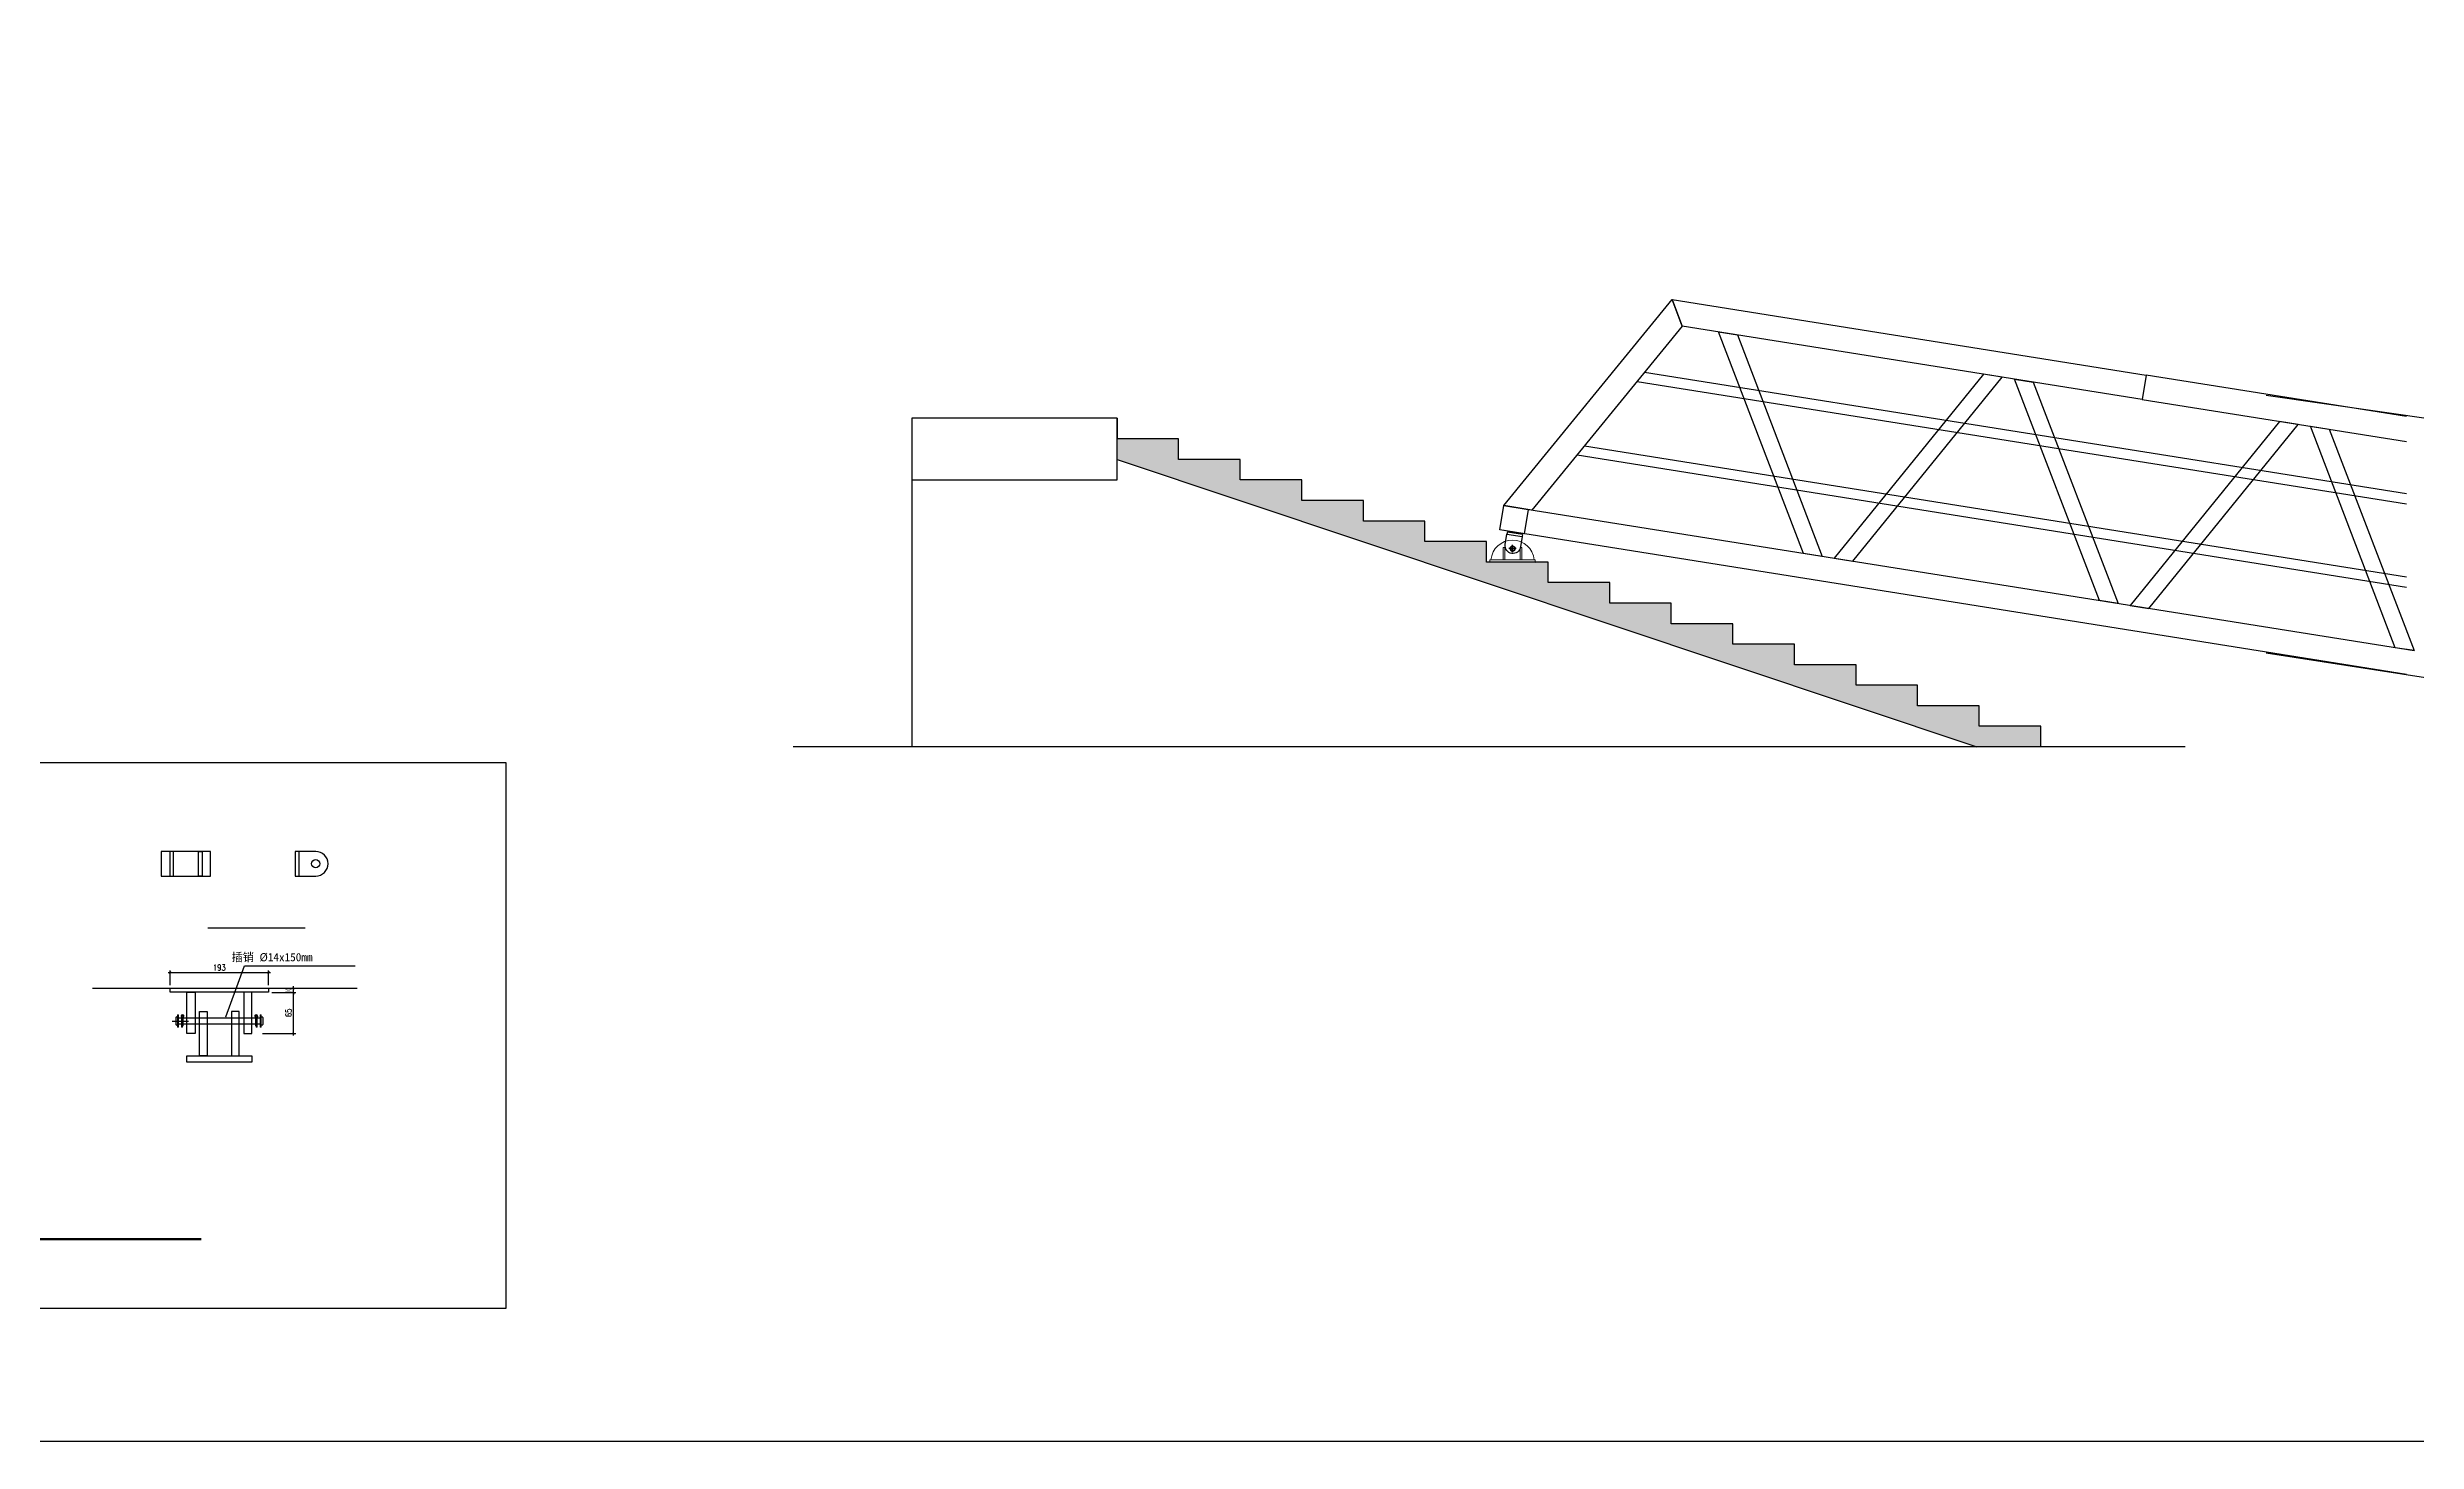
# Model space of a CAD drawing. Extents: x 36536 to 256213, y 18389 to 106449.
# Drawn here: x 222420 to 233962, y 69667 to 76459 of the extents above; entities that cross this region are included whole.
import ezdxf
from ezdxf import colors
from ezdxf.entities.mleader import LeaderData, LeaderLine
from ezdxf.math import Vec2, Vec3

# ---------------------------------------------------------------- set-up
doc = ezdxf.new("R2010")
doc.units = 0
doc.header["$LTSCALE"] = 1000
doc.header["$MEASUREMENT"] = 0
doc.linetypes.add('CENTER', pattern=[2, 1.25, -0.25, 0.25, -0.25])
doc.linetypes.add('CENTER2', pattern=[28.575, 19.05, -3.175, 3.175, -3.175])
for name, color, linetype in [('hjh文字', 7, 'Continuous'), ('HR-dimension', 9, 'Continuous'), ('PUB_DIM', 3, 'Continuous'), ('track level', 7, 'Continuous'), ('W-STEEL_FRAME钢架', 3, 'Continuous'), ('W-STEEL_KEEL钢龙骨', 5, 'Continuous'), ('铝横梁', 220, 'Continuous')]:
    doc.layers.add(name, color=color, linetype=linetype)
doc.layers.add('图框', color=7, linetype='Continuous', lineweight=13)
doc.layers.add('结构', color=52, linetype='Continuous', lineweight=18)
doc.styles.add('hztxt', font='ros1.shx', dxfattribs={"width": 0.8, "bigfont": 'hztxt.shx'})
doc.styles.get("Standard").update_dxf_attribs({"font": 'simplex.shx', "bigfont": 'hztxt.shx'})
doc.styles.add('宋体', font='')
doc.styles.get('宋体').set_extended_font_data('SimSun')
doc.dimstyles.new('HR-A2-DIM10', dxfattribs={"dimscale": 10, "dimtxt": 3, "dimasz": 1, "dimexe": 1, "dimexo": 1.5, "dimgap": 1, "dimtad": 1, "dimdec": 1, "dimdsep": 46, "dimtxsty": 'hztxt', "dimblk": 'ARCHTICK', "dimcen": 0, "dimdle": 1, "dimclrd": 256, "dimclre": 256, "dimclrt": 6, "dimadec": 1, "dimazin": 0, "dimtfac": 1, "dimtdec": 1, "dimtix": 1, "dimtmove": 2, "dimatfit": 3, "dimfxl": 15, "dimtolj": 1, "dimtzin": 0, "dimarcsym": 1})

# ---------------------------------------------------------------- blocks, each defined once
blk = doc.blocks.new('YQT')
at = {"color": 1}
for radius in [10.5, 10]:
    blk.add_circle((0, -75), radius, dxfattribs=at)
at = {"layer": 'track level', "color": 1}
for p, q in [((-37, 0), (-38, -10)), ((37, 0), (-37, 0)), ((37, 0), (37, -10)), ((-38, -10), (37, -10))]:
    blk.add_line(p, q, dxfattribs=at)
blk.add_lwpolyline([(-38, -10), (37, -10), (37, -62, -0.414214), (0, -100), (0, -100, -0.414214), (-38, -62)], format="xyb", close=True, dxfattribs=at)
blk = doc.blocks.new('JAGZZ')
at = {"color": 1, "linetype": 'CENTER2'}
for p, q in [((524725, 12996), (524689, 12996)), ((524707, 12979), (524707, 13014))]:
    blk.add_line(p, q, dxfattribs=at)
at = {"layer": '结构', "color": 4}
for p, q in [((524597, 12929), (524597, 12941)), ((524817, 12941), (524597, 12941)), ((524817, 12929), (524597, 12929)), ((524817, 12929), (524817, 12941))]:
    blk.add_line(p, q, dxfattribs=at)
for points in [[(524670, 12941), (524670, 13001), (524662, 13001), (524662, 12941)], [(524744, 12941), (524744, 13001), (524752, 13001), (524752, 12941)]]:
    blk.add_lwpolyline(points, close=True, dxfattribs=at)
at = {"layer": '结构'}
blk.add_circle((524707, 12996), 13, dxfattribs=at)
at = {"layer": '结构', "color": 4}
blk.add_arc((524707, 12931), 106, 5.7248, 174.2752, dxfattribs=at)
blk = doc.blocks.new('sdgdfghdrth')
h = blk.add_hatch()
h.set_pattern_fill('AR-CONC', color=256, scale=100)
h.set_pattern_definition([(50, (0, 0), (182.18467, -15.93909), [19.05, -209.55]), (355, (0, 0), (-35.24283, 191.05664), [15.24, -167.64]), (100.451, (15.18, -1.33), (146.9425, 175.11669), [16.19, -178.09]), (46.1842, (0, 50.8), (271.07904, -42.04233), [28.575, -314.325]), (96.6356, (22.6, 47.3), (237.40423, 247.42556), [24.285, -267.135]), (351.184, (0, 50.8), (237.4046, 247.4251), [22.86, -251.46]), (21, (25.4, 38.1), (151.61488, -102.26552), [19.05, -209.55]), (326, (25.4, 38.1), (61.80203, 184.18797), [15.24, -167.64]), (71.4514, (38.03, 29.58), (213.4165, 81.92286), [16.19, -178.09]), (37.5, (0, 0), (3.088603, 84.55504), [0, -165.608, 0, -170.18, 0, -168.275]), (7.5, (0, 0), (66.81966, 100.180575), [0, -97.028, 0, -161.798, 0, -64.135]), (327.5, (-56.64, 0), (135.590595, -5.728744), [0, -63.5, 0, -198.12, 0, -262.89]), (317.5, (-82.04, 0), (148.12918, 25.42649), [0, -82.55, 0, -131.572, 0, -186.69])])
h.paths.add_polyline_path([(141597, -21764), (141297, -21764), (141297, -21664), (140997, -21664), (140997, -21564), (140697, -21564), (140697, -21464), (140397, -21464), (140397, -21364), (140097, -21364), (140097, -21264), (139797, -21264), (139797, -21164), (139497, -21164), (139497, -21264), (143686, -22664), (143997, -22664), (143997, -22564), (143697, -22564), (143697, -22464), (143397, -22464), (143397, -22364), (143097, -22364), (143097, -22264), (142797, -22264), (142797, -22164), (142497, -22164), (142497, -22064), (142197, -22064), (142197, -21964), (141897, -21964), (141897, -21864), (141597, -21864)])
for points in [[(139797, -21264), (139797, -21164), (139497, -21164)], [(139497, -21264), (143686, -22664)], [(140097, -21364), (140097, -21264), (139797, -21264)], [(140397, -21464), (140397, -21364), (140097, -21364)], [(140697, -21564), (140697, -21464), (140397, -21464)], [(140997, -21664), (140997, -21564), (140697, -21564)], [(141297, -21764), (141297, -21664), (140997, -21664)], [(141597, -21864), (141597, -21764), (141297, -21764)], [(141897, -21964), (141897, -21864), (141597, -21864)], [(142197, -22064), (142197, -21964), (141897, -21964)], [(142497, -22164), (142497, -22064), (142197, -22064)], [(142797, -22264), (142797, -22164), (142497, -22164)], [(143097, -22364), (143097, -22264), (142797, -22264)], [(143397, -22464), (143397, -22364), (143097, -22364)], [(143697, -22564), (143697, -22464), (143397, -22464)], [(143997, -22664), (143997, -22564), (143697, -22564)]]:
    blk.add_lwpolyline(points)
blk = doc.blocks.new('_ArchTick')
at = {"color": 0, "linetype": 'ByBlock', "const_width": 0.4}
blk.add_lwpolyline([(-0.5, -0.5), (0.5, 0.5)], dxfattribs=at)
blk = doc.blocks.new('*D507')
at = {"layer": 'Defpoints', "color": 0, "ltscale": 1.5, "transparency": 16777216}
for p in [(223498, 71952), (223018, 71876), (223498, 71876)]:
    blk.add_point(p, dxfattribs=at)
at = {"layer": 'HR-dimension', "lineweight": -2, "ltscale": 1.5, "transparency": 16777216}
for p, q in [((223008, 71952), (223508, 71952)), ((223018, 71891), (223018, 71962)), ((223498, 71891), (223498, 71962))]:
    blk.add_line(p, q, dxfattribs=at)
at = {"layer": 'HR-dimension', "lineweight": -2, "ltscale": 1.5, "transparency": 16777216, "xscale": 10, "yscale": 10, "zscale": 10, "rotation": 180}
blk.add_blockref('_ArchTick', (223018, 71952), dxfattribs=at)
at = {"layer": 'HR-dimension', "lineweight": -2, "ltscale": 1.5, "transparency": 16777216, "xscale": 10, "yscale": 10, "zscale": 10}
blk.add_blockref('_ArchTick', (223498, 71952), dxfattribs=at)
at = {"layer": 'HR-dimension', "color": 6, "ltscale": 1.5, "transparency": 16777216, "insert": (223258, 71977), "char_height": 30, "width": 61.71, "attachment_point": 5, "style": 'hztxt'}
blk.add_mtext('\\A1;{\\Ftxtw,hztxtw|c134;193}', dxfattribs=at)
blk = doc.blocks.new('*D508')
at = {"layer": 'Defpoints', "color": 0, "ltscale": 1.5, "transparency": 16777216}
for p in [(223498, 71856), (223620, 71856), (223453, 71656)]:
    blk.add_point(p, dxfattribs=at)
at = {"layer": 'HR-dimension', "lineweight": -2, "ltscale": 1.5, "transparency": 16777216}
for p, q in [((223513, 71856), (223630, 71856)), ((223620, 71646), (223620, 71866)), ((223468, 71656), (223630, 71656))]:
    blk.add_line(p, q, dxfattribs=at)
at = {"layer": 'HR-dimension', "lineweight": -2, "ltscale": 1.5, "transparency": 16777216, "xscale": 10, "yscale": 10, "zscale": 10}
for p, rotation in [((223620, 71856), 90), ((223620, 71656), 270)]:
    blk.add_blockref('_ArchTick', p, dxfattribs=dict(at, rotation=rotation))
at = {"layer": 'HR-dimension', "color": 6, "ltscale": 1.5, "transparency": 16777216, "insert": (223595, 71756), "char_height": 30, "attachment_point": 5, "rotation": 90, "style": 'hztxt'}
blk.add_mtext('\\A1;{\\Ftxtw,hztxtw|c134;65}', dxfattribs=at)
blk = doc.blocks.new('*D509')
at = {"layer": 'Defpoints', "color": 0, "ltscale": 1.5, "transparency": 16777216}
for p in [(223498, 71876), (223498, 71856), (223620, 71876)]:
    blk.add_point(p, dxfattribs=at)
at = {"layer": 'HR-dimension', "lineweight": -2, "ltscale": 1.5, "transparency": 16777216}
for p, q in [((223513, 71876), (223630, 71876)), ((223513, 71856), (223630, 71856)), ((223620, 71876), (223620, 71886)), ((223620, 71856), (223620, 71876)), ((223620, 71856), (223620, 71846))]:
    blk.add_line(p, q, dxfattribs=at)
at = {"layer": 'HR-dimension', "lineweight": -2, "ltscale": 1.5, "transparency": 16777216, "xscale": 10, "yscale": 10, "zscale": 10}
for p, rotation in [((223620, 71876), 270), ((223620, 71856), 90)]:
    blk.add_blockref('_ArchTick', p, dxfattribs=dict(at, rotation=rotation))
at = {"layer": 'HR-dimension', "color": 6, "ltscale": 1.5, "transparency": 16777216, "insert": (223595, 71866), "char_height": 30, "attachment_point": 5, "rotation": 90, "style": 'hztxt'}
blk.add_mtext('\\A1;10', dxfattribs=at)
blk = doc.blocks.new('adasdasdasd')
at = {"layer": 'W-STEEL_KEEL钢龙骨'}
for points in [[(504452.6, 499048.4), (504572.6, 499048.4), (504572.6, 499108.4), (504452.6, 499108.4)], [(504473.1, 499048.4), (504482.1, 499048.4), (504482.1, 499108.4), (504473.1, 499108.4)], [(504552.1, 499048.4), (504543.1, 499048.4), (504543.1, 499108.4), (504552.1, 499108.4)]]:
    blk.add_lwpolyline(points, close=True, dxfattribs=at)
blk = doc.blocks.new('asdasfasdfdsf')
at = {"layer": 'W-STEEL_KEEL钢龙骨'}
blk.add_lwpolyline([(504961.376286, 498950.51702), (504971.376286, 498950.51702), (504971.376286, 499010.51702), (504961.376286, 499010.51702)], close=True, dxfattribs=at)
for points in [[(505011.376286, 499010.51702), (504971.376286, 499010.51702)], [(504971.376286, 498950.51702), (505011.376286, 498950.51702)]]:
    blk.add_lwpolyline(points, dxfattribs=at)
blk.add_circle((505011.376286, 498980.51702), 9.966616, dxfattribs=at)
blk.add_arc((505011.376286, 498980.51702), 30, 270, 90, dxfattribs=at)
blk = doc.blocks.new('A$C3ad6133d')
at = {"color": 7, "linetype": 'Continuous', "lineweight": 15}
for p, q in [((-4, 24), (-4, -16)), ((-4, 24), (0, 24)), ((4, 30), (0, 30)), ((0, -16), (0, 30)), ((4, -16), (4, 30))]:
    blk.add_line(p, q, dxfattribs=at)
at = {"color": 8, "linetype": 'Continuous', "lineweight": 15}
for p, q in [((-5, -19), (-2, -21)), ((-4, -16), (4, -16)), ((5, -19), (2, -21))]:
    blk.add_line(p, q, dxfattribs=at)
at = {"color": 7, "linetype": 'Continuous', "lineweight": 15}
for centre, radius, start, end in [((0, -24), 7.35, 131.3178, 48.6822), ((-7, -16), 3.47, 311.3178, 0), ((0, -24), 3.67, 131.3178, 48.6822), ((-7, -16), 7.14, 311.3178, 0), ((7, -16), 7.14, 180, 228.6822), ((7, -16), 3.47, 180, 228.6822)]:
    blk.add_arc(centre, radius, start, end, dxfattribs=at)

msp = doc.modelspace()

# ---------------------------------------------------------------- linework, layer by layer
at = {"color": 1, "linetype": 'CENTER', "ltscale": 0.16}
msp.add_line((223028.072, 71716.157), (223108.072, 71716.157), dxfattribs=at)
at = {"color": 4}
for p, q in [((223046.77, 71732.657), (223046.77, 71699.657)), ((223059.77, 71732.157), (223456.374, 71732.157)), ((223456.374, 71700.157), (223059.77, 71700.157)), ((223469.374, 71732.657), (223469.374, 71699.657))]:
    msp.add_line(p, q, dxfattribs=at)
for points in [[(211646.243, 103703.395), (244784.33, 103703.395), (244784.33, 69667.453), (211646.243, 69667.453)], [(230561.424, 75072.743), (230652.65, 75058.209), (231065.479, 73979.828), (230974.253, 73994.362)], [(231943.448, 74852.566), (231852.222, 74867.099), (231124.732, 73970.388), (231215.957, 73955.855)], [(232003.241, 74843.04), (232094.467, 74828.506), (232507.296, 73750.125), (232416.07, 73764.659)], [(227631.145, 74652.208), (226631.145, 74652.208), (226631.145, 74352.208), (227631.145, 74352.208)], [(233385.265, 74622.862), (233294.039, 74637.396), (232566.549, 73740.685), (232657.774, 73726.151)], [(233445.058, 74613.336), (233536.284, 74598.803), (233949.113, 73520.422), (233857.887, 73534.955)], [(229515.032, 74226.838), (229633.537, 74207.958), (229614.657, 74089.453), (229496.152, 74108.332)], [(223018.072, 71876.157), (223498.072, 71876.157), (223498.072, 71856.157), (223018.072, 71856.157)], [(223099.57, 71856.157), (223139.57, 71856.157), (223139.57, 71656.157), (223099.57, 71656.157)], [(223416.574, 71856.157), (223376.574, 71856.157), (223376.574, 71656.157), (223416.574, 71656.157)]]:
    msp.add_lwpolyline(points, close=True)
at = {"color": 6}
for points in [[(233228.164, 74765.434), (234347.349, 74605.012)], [(233228.164, 73509.796), (237308.859, 72877.561)]]:
    msp.add_lwpolyline(points, dxfattribs=at)
for points in [[(226631.145, 74652.208), (226631.145, 73052.208)], [(227631.145, 74652.208), (227631.145, 74552.208)], [(232833.629, 73052.208), (226053.071, 73052.208)], [(232131.145, 73052.208), (231820.047, 73052.208)]]:
    msp.add_lwpolyline(points)
at = {"const_width": 10}
msp.add_lwpolyline([(221597.305, 70653.58), (223171.017, 70653.58)], dxfattribs=at)
at = {"color": 4}
for centre, start, end in [((223050.27, 71732.657), 0, 180), ((223050.27, 71699.657), 180, 0), ((223465.874, 71732.657), 0, 180), ((223465.874, 71699.657), 180, 0)]:
    msp.add_arc(centre, 3.5, start, end, dxfattribs=at)
at = {"layer": 'W-STEEL_FRAME钢架', "color": 4}
for p, q in [((230164.426, 74832.207), (233911.63, 74235.221)), ((230201.003, 74877.01), (233911.63, 74285.852)), ((229871.808, 74473.781), (233911.63, 73830.177)), ((229908.385, 74518.584), (233911.63, 73880.807))]:
    msp.add_line(p, q, dxfattribs=at)
at = {"layer": 'W-STEEL_FRAME钢架', "color": 6}
for points in [[(229652.344, 74204.962), (229515.032, 74226.838), (230334.811, 75230.359), (230383.889, 75101.027)], [(230334.811, 75230.359), (232644.005, 74862.47), (232625.125, 74743.964), (230383.889, 75101.027)]]:
    msp.add_lwpolyline(points, close=True, dxfattribs=at)
for points in [[(233911.63, 74660.518), (232644.005, 74862.47), (232625.125, 74743.964), (233911.63, 74539.005)], [(233911.63, 73404.88), (229496.152, 74108.332), (229515.032, 74226.838), (233949.113, 73520.422)]]:
    msp.add_lwpolyline(points, dxfattribs=at)
at = {"layer": 'W-STEEL_KEEL钢龙骨'}
for points in [[(220282.347, 72976.34), (224652.974, 72976.34), (224652.974, 70316.365), (220282.347, 70316.365)], [(223161.684, 71762.188), (223199.434, 71762.188), (223199.434, 71547.15), (223161.684, 71547.15)], [(223354.46, 71762.188), (223316.71, 71762.188), (223316.71, 71547.15), (223354.46, 71547.15)], [(223099.57, 71547.15), (223416.574, 71547.15), (223416.574, 71515.673), (223099.57, 71515.673)]]:
    msp.add_lwpolyline(points, close=True, dxfattribs=at)
msp.add_lwpolyline([(223201.263, 72170.526), (223675.31, 72170.526)], dxfattribs=at)
at = {"layer": '图框', "color": 4}
for points in [[(223059.77, 71746.157), (223053.77, 71746.157), (223053.77, 71686.157), (223059.77, 71686.157)], [(223456.374, 71746.157), (223462.374, 71746.157), (223462.374, 71686.157), (223456.374, 71686.157)]]:
    msp.add_lwpolyline(points, close=True, dxfattribs=at)
at = {"layer": '铝横梁'}
msp.add_line((222640.26, 71876.157), (223929.719, 71876.157), dxfattribs=at)

# ---------------------------------------------------------------- block references
msp.add_blockref('sdgdfghdrth', (88133.982, 95715.803))
at = {"color": 0, "rotation": 359.9419283651582}
msp.add_blockref('JAGZZ', (-295162.214, 61553.581), dxfattribs=at)
at = {"layer": 'HR-dimension', "rotation": 180}
msp.add_blockref('A$C3ad6133d', (223078.389, 71716.157), dxfattribs=at)
at = {"layer": 'HR-dimension', "xscale": -1, "rotation": 180}
msp.add_blockref('A$C3ad6133d', (223437.755, 71716.157), dxfattribs=at)
at = {"layer": 'PUB_DIM', "rotation": 350.9479905923885}
msp.add_blockref('YQT', (229569.589, 74092.582), dxfattribs=at)
at = {"layer": 'W-STEEL_KEEL钢龙骨'}
for name, p, xscale, yscale, zscale in [('adasdasdasd', (-784487.058, -924246.927), 1.997139791394061, 1.997139791394061, 1.997139791394061), ('asdasfasdfdsf', (-786295.302, -925478.596), 2, 2, 2)]:
    msp.add_blockref(name, p, dxfattribs=dict(at, xscale=xscale, yscale=yscale, zscale=zscale))

# ---------------------------------------------------------------- texts
at = {"layer": 'hjh文字', "style": '宋体'}
msp.add_text('插销 %%C14x150mm', height=40, dxfattribs=at).set_placement((223317.56, 72007.295))

# ---------------------------------------------------------------- dimensions: what is measured, and where the dimension line sits
at = {"layer": 'HR-dimension', "ltscale": 1.5}
dim = msp.add_linear_dim(base=(223498.072, 71952.408), p1=(223018.072, 71876.157), p2=(223498.072, 71876.157), text='{\\Ftxtw,hztxtw|c134;193}', dimstyle='HR-A2-DIM10', override={"dimdec": 0, "dimlfac": 0.5}, dxfattribs=at)
dim.commit()
dim.dimension.update_dxf_attribs({"geometry": '*D507', "text_midpoint": (223258.072, 71977.408)})
dim = msp.add_linear_dim(base=(223620.46, 71856.157), p1=(223453.072, 71656.157), p2=(223498.072, 71856.157), angle=90, text='{\\Ftxtw,hztxtw|c134;65}', dimstyle='HR-A2-DIM10', override={"dimdec": 0, "dimlfac": 0.5}, dxfattribs=at)
dim.commit()
dim.dimension.update_dxf_attribs({"geometry": '*D508', "text_midpoint": (223595.46, 71756.157)})
dim = msp.add_linear_dim(base=(223620.46, 71876.157), p1=(223498.072, 71856.157), p2=(223498.072, 71876.157), angle=90, dimstyle='HR-A2-DIM10', override={"dimdec": 0, "dimlfac": 0.5}, dxfattribs=at)
dim.commit()
dim.dimension.update_dxf_attribs({"geometry": '*D509', "text_midpoint": (223595.46, 71866.157)})

# ---------------------------------------------------------------- leaders
ml = msp.add_multileader_mtext('Standard')
ml.set_content('', color=256)
ml.set_leader_properties()
ml.build(insert=Vec2(0, 0))
ctx = ml.context
ctx.base_point, ctx.plane_origin = Vec3(223919.459, 71985.658), Vec3(223287.597, 71733.157)
notes = []
notes.append((ctx, [(0, (1, 1, 0), (223380.359, 71985.658), (1, 0), 539.101, [(0, [(223287.597, 71733.157)], 0, [])])]))
ctx.mtext.insert, ctx.mtext.flow_direction = Vec3(223921.459, 71987.658), 5
for ctx, leaders in notes:
    for number, flags, end, landing, length, lines in leaders:
        leader = LeaderData()
        leader.index, (leader.has_last_leader_line, leader.has_dogleg_vector, leader.attachment_direction) = number, flags
        leader.last_leader_point, leader.dogleg_vector, leader.dogleg_length = Vec3(end), Vec3(landing), length
        for number, points, colour, breaks in lines:
            line = LeaderLine()
            line.index, line.vertices, line.color, line.breaks = number, Vec3.list(points), colors.encode_raw_color(colour), breaks
            leader.lines.append(line)
        ctx.leaders.append(leader)

doc.saveas('drawing.dxf')
